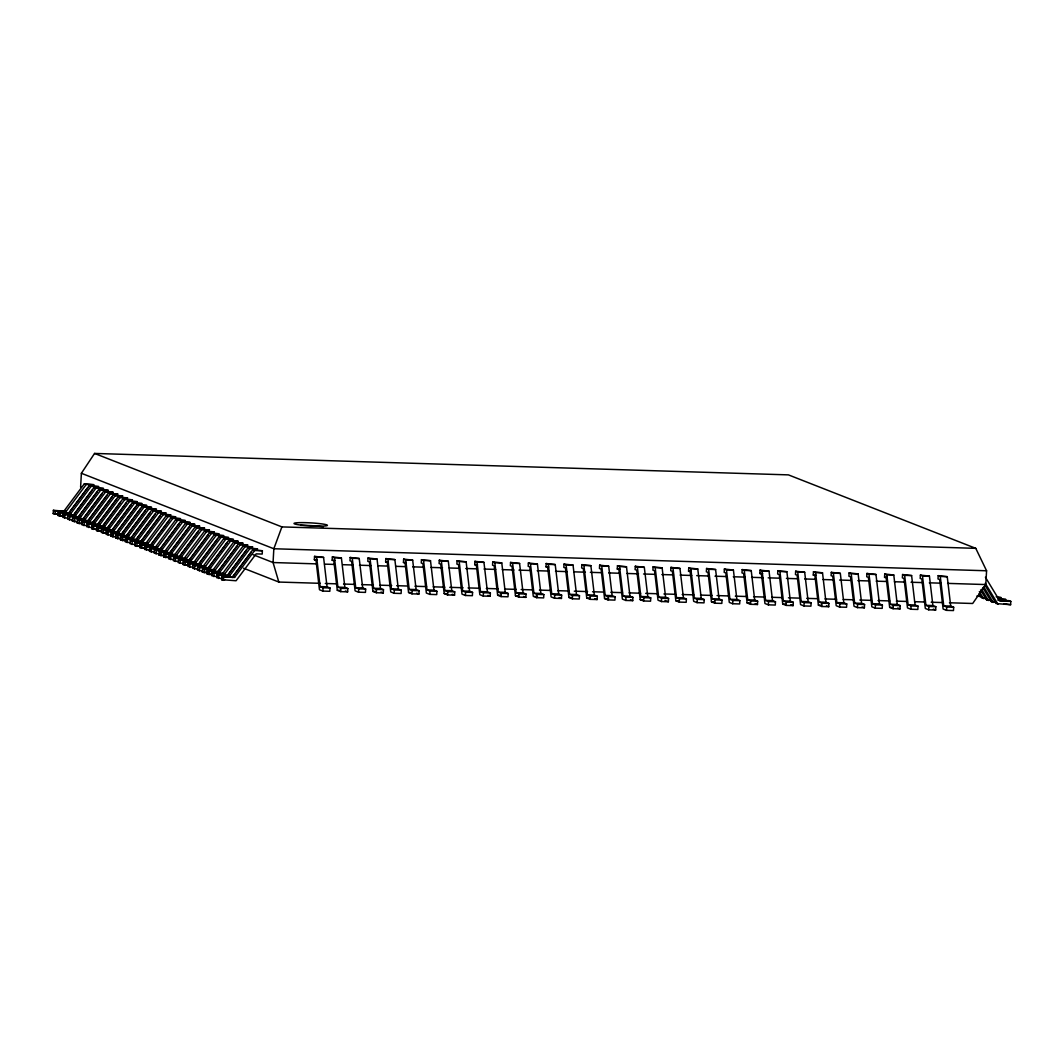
<?xml version="1.0" encoding="UTF-8"?>
<svg xmlns="http://www.w3.org/2000/svg" width="1064" height="1064" viewBox="0 0 1064 1064"><rect width="100%" height="100%" fill="white"/><g stroke="black" fill="none" stroke-linecap="round" stroke-linejoin="round"><path stroke-width="1.5" d="M59.81 514.484L53.2 513.606L53.386 510.294L66.207 511.358L86.264 484.479L94.004 484.719L84.389 483.734L64.319 510.627M55.075 514.338L55.261 511.026L53.386 510.294M63.042 516.319L58.015 515.481L58.201 512.183L71.009 513.247L91.078 486.368L98.806 486.607L89.203 485.623L69.133 512.516M59.89 516.226L60.076 512.914L58.201 512.183M73.948 514.404L94.004 487.512L103.62 488.482L95.893 488.243L75.823 515.136L63.002 514.058L62.816 517.37L67.857 518.208M64.704 518.115L64.877 514.803L63.002 514.058M78.763 516.293L98.819 489.4L108.435 490.371L100.694 490.132L80.638 517.024L67.817 515.947L67.631 519.259L72.658 520.096M69.506 519.99L69.692 516.692L67.817 515.947M77.473 521.985L72.445 521.147L72.631 517.836L85.439 518.913L105.509 492.02L113.236 492.26L103.634 491.289L83.564 518.181M74.32 521.879L74.507 518.567L72.631 517.836M82.287 523.874L77.26 523.036L77.446 519.724L90.254 520.801L110.324 493.909L118.051 494.148L108.448 493.177L88.379 520.057M80.611 487.073L81.383 473.281L94.563 453.437L788.424 474.877L975.768 548.346L986.581 570.769L985.809 584.562L972.682 603.488L949.447 602.769M79.135 523.767L79.321 520.456L77.446 519.724M93.193 521.945L113.25 495.066L122.865 496.037L115.125 495.797L95.068 522.69L82.247 521.613L82.061 524.924L87.102 525.749M83.936 525.656L84.123 522.344L82.247 521.613M98.008 523.834L118.064 496.941L127.68 497.925L119.939 497.686L99.883 524.565L87.062 523.501L86.876 526.813L91.903 527.638M88.751 527.544L88.937 524.233L87.062 523.501M96.718 529.526L91.69 528.688L91.876 525.39L104.684 526.454L124.754 499.575L132.481 499.814L122.879 498.83L102.809 525.722M93.566 529.433L93.752 526.121L91.876 525.39M101.532 531.415L96.505 530.577L96.691 527.265L109.499 528.342L129.569 501.45L137.296 501.689L127.693 500.718L107.624 527.611M98.38 531.322L98.566 528.01L96.691 527.265M112.438 529.5L132.495 502.607L142.111 503.578L134.37 503.339L114.314 530.231L101.492 529.154L101.306 532.466L106.347 533.303M103.181 533.197L103.368 529.899L101.492 529.154M117.253 531.388L137.309 504.496L146.925 505.467L139.185 505.227L119.128 532.12L106.307 531.042L106.121 534.354L111.148 535.192M107.996 535.086L108.182 531.787L106.307 531.042M115.963 537.081L110.935 536.243L111.121 532.931L123.929 534.008L143.999 507.116L151.726 507.355L142.124 506.384L122.054 533.264M112.811 536.974L112.997 533.663L111.121 532.931M120.777 538.956L115.75 538.131L115.923 534.82L128.744 535.897L148.814 509.004L156.541 509.244L146.938 508.273L126.869 535.152M117.625 538.863L117.811 535.551L115.923 534.82M125.592 540.845L120.551 540.02L120.737 536.708L133.559 537.786L153.615 510.893L161.356 511.132L151.74 510.148L131.683 537.041M122.427 540.751L122.613 537.44L120.737 536.708M136.485 538.929L156.554 512.037L166.17 513.021L158.43 512.782L138.373 539.661L125.552 538.597L125.366 541.895L130.393 542.733M127.241 542.64L127.427 539.328L125.552 538.597M141.299 540.818L161.369 513.925L170.972 514.896L163.244 514.657L143.175 541.549L130.367 540.472L130.18 543.784L135.208 544.622M132.056 544.529L132.242 541.217L130.367 540.472M140.022 546.51L134.982 545.672L135.168 542.361L147.989 543.438L168.059 516.545L175.786 516.785L166.17 515.814L145.622 543.638M136.87 546.404L137.043 543.106L135.168 542.361M144.824 548.399L139.796 547.561L139.983 544.249L152.804 545.327L172.86 518.434L180.601 518.673L170.985 517.702L150.928 544.595M141.672 548.293L141.858 544.994L139.983 544.249M155.251 547.401L175.799 519.591L185.415 520.562L177.675 520.323L157.605 547.215L144.797 546.138L144.611 549.45L151.221 550.327M146.486 550.181L146.672 546.869L144.797 546.138M160.544 548.359L180.614 521.48L190.217 522.451L182.489 522.211L162.42 549.104L149.612 548.027L149.425 551.338L154.453 552.163M151.301 552.07L151.487 548.758L149.612 548.027M164.867 551.179L185.415 523.355L195.031 524.339L187.291 524.1L167.234 550.992L154.413 549.915L154.227 553.227L160.837 554.105M156.115 553.958L156.288 550.647L154.413 549.915M164.069 555.94L159.041 555.102L159.228 551.804L172.049 552.868L192.105 525.988L199.846 526.228L190.23 525.244L170.174 552.136M160.917 555.847L161.103 552.535L159.228 551.804M170.466 557.882L163.856 556.991L164.042 553.679L176.85 554.756L196.92 527.864L204.647 528.103L195.045 527.132L174.496 554.956M165.731 557.736L165.918 554.424L164.042 553.679M179.789 555.913L199.859 529.021L209.462 529.992L201.734 529.752L181.665 556.645L168.857 555.568L168.671 558.879L173.698 559.717M170.546 559.611L170.732 556.312L168.857 555.568M184.604 557.802L204.66 530.909L214.276 531.88L206.536 531.641L186.479 558.534L173.658 557.456L173.472 560.768L178.513 561.606M175.347 561.499L175.533 558.201L173.658 557.456M189.419 559.677L209.475 532.798L219.091 533.769L211.35 533.529L191.294 560.422L178.473 559.345L178.287 562.657L183.314 563.494M180.162 563.388L180.348 560.076L178.473 559.345M188.129 565.37L183.101 564.545L183.287 561.233L196.095 562.311L216.165 535.418L223.892 535.658L214.29 534.687L193.741 562.497M184.976 565.277L185.163 561.965L183.287 561.233M199.035 563.455L219.104 536.562L228.707 537.546L220.98 537.307L200.91 564.199L188.089 563.122L187.916 566.434L192.943 567.258M189.791 567.165L189.977 563.854L188.089 563.122M203.849 565.343L223.906 538.451L233.521 539.435L225.781 539.195L205.724 566.075L192.903 565.011L192.717 568.309L197.758 569.147M194.592 569.054L194.779 565.742L192.903 565.011M208.664 567.232L228.72 540.339L238.336 541.31L230.595 541.071L210.539 567.963L197.718 566.899L197.532 570.198L202.559 571.036M199.407 570.942L199.593 567.631L197.718 566.899M207.374 572.924L202.346 572.086L202.532 568.774L215.34 569.852L235.41 542.959L243.137 543.199L233.535 542.228L212.986 570.051M204.222 572.831L204.408 569.519L202.532 568.774M212.188 574.813L207.161 573.975L207.334 570.663L220.155 571.74L240.225 544.848L247.952 545.087L238.336 544.116L218.28 571.009M209.036 574.706L209.222 571.408L207.334 570.663M223.094 572.884L243.151 546.005L252.767 546.976L245.026 546.736L224.97 573.629L212.148 572.552L211.962 575.863L216.99 576.701M213.837 576.595L214.024 573.283L212.148 572.552M227.895 574.773L247.965 547.894L257.581 548.864L249.84 548.625L229.784 575.518L216.963 574.44L216.777 577.752L221.804 578.577M218.652 578.484L218.838 575.172L216.963 574.44M221.591 579.641L221.778 576.329L234.585 577.406L254.655 550.514L262.382 550.753L262.196 554.065L256.145 553.865L236.075 580.758L221.591 579.641L224.743 579.734M223.467 580.372L223.653 577.06L221.778 576.329M314.359 559.677L314.545 556.366L323.589 557.403L327.047 586.823L330.013 587.98L329.827 591.291L322.871 591.079L319.466 589.749L315.995 560.316L314.359 559.677L317.139 559.757M322.871 591.079L323.057 587.767L320.104 586.61L316.633 557.19L314.545 556.366M332.181 560.223L332.367 556.924L341.398 557.948L344.869 587.381L347.822 588.538L347.635 591.85L340.693 591.624L337.288 590.294L333.817 560.874L332.181 560.223L334.961 560.316M340.693 591.624L340.879 588.326L337.926 587.155L334.455 557.736L332.367 556.924M350.189 557.47L350.003 560.781L351.639 561.42L355.097 590.839L358.515 592.183L365.457 592.395L365.644 589.084L362.691 587.927L355.735 587.714L352.277 558.294L350.189 557.47L359.22 558.507L362.691 587.927M358.515 592.183L358.701 588.871L355.735 587.714M367.998 558.015L367.825 561.327L369.461 561.965L372.919 591.398L376.324 592.728L383.279 592.941L383.466 589.629L380.513 588.472L373.557 588.259L370.086 558.839L367.998 558.015L377.042 559.052L380.513 588.472M376.324 592.728L376.51 589.416L373.557 588.259M385.634 561.885L385.82 558.573L394.864 559.598L398.322 589.03L401.288 590.188L401.101 593.499L394.146 593.286L390.741 591.943L387.269 562.524L385.634 561.885L388.413 561.965M394.146 593.286L394.332 589.975L391.379 588.818L387.908 559.385L385.82 558.573M403.456 562.43L403.642 559.119L412.672 560.156L416.144 589.576L419.096 590.733L418.91 594.044L411.968 593.832L408.563 592.502L405.091 563.069L403.456 562.43L406.235 562.51M411.968 593.832L412.154 590.52L409.201 589.363L405.73 559.943L403.642 559.119M421.464 559.677L421.278 562.976L422.913 563.627L426.371 593.047L429.789 594.377L436.732 594.603L436.918 591.291L433.966 590.134L427.01 589.908L423.552 560.489L421.464 559.677L430.494 560.701L433.966 590.134M429.789 594.377L429.976 591.079L427.01 589.908M439.272 560.223L439.099 563.534L440.735 564.173L444.193 593.592L447.598 594.936L454.554 595.148L454.74 591.837L451.788 590.68L444.832 590.467L441.361 561.047L439.272 560.223L448.316 561.26L451.788 590.68M447.598 594.936L447.784 591.624L444.832 590.467M457.094 560.768L456.908 564.08L458.544 564.718L462.015 594.151L465.42 595.481L472.376 595.694L472.562 592.382L469.596 591.225L462.654 591.012L459.183 561.593L457.094 560.768L466.138 561.805L469.596 591.225M465.42 595.481L465.606 592.169L462.654 591.012M474.73 564.638L474.916 561.327L483.947 562.351L487.418 591.784L490.371 592.941L490.185 596.252L483.242 596.039L479.837 594.696L476.366 565.277L474.73 564.638L477.51 564.718M483.242 596.039L483.428 592.728L480.476 591.571L477.005 562.138L474.916 561.327M492.738 561.872L492.552 565.183L494.188 565.822L497.646 595.255L501.064 596.585L508.007 596.798L508.193 593.486L505.24 592.329L498.284 592.116L494.827 562.696L492.738 561.872L501.769 562.909L505.24 592.329M501.064 596.585L501.25 593.273L498.284 592.116M510.547 562.43L510.374 565.729L512.01 566.381L515.468 595.8L518.873 597.13L525.829 597.356L526.015 594.044L523.062 592.887L516.107 592.661L512.635 563.242L510.547 562.43L519.591 563.455L523.062 592.887M518.873 597.13L519.059 593.832L516.107 592.661M528.369 562.976L528.183 566.287L529.819 566.926L533.29 596.345L536.695 597.689L543.651 597.902L543.837 594.59L540.871 593.433L533.928 593.22L530.457 563.8L528.369 562.976L537.413 564.013L540.871 593.433M536.695 597.689L536.881 594.377L533.928 593.22M546.005 566.833L546.191 563.521L555.222 564.558L558.693 593.978L561.646 595.135L561.46 598.447L554.517 598.234L551.112 596.904L547.641 567.471L546.005 566.833L548.785 566.926M554.517 598.234L554.703 594.922L551.751 593.765L548.279 564.346L546.191 563.521M564.013 564.08L563.827 567.391L565.463 568.03L568.921 597.449L572.339 598.793L579.282 599.005L579.468 595.694L576.515 594.537L569.559 594.324L566.101 564.891L564.013 564.08L573.044 565.104L576.515 594.537M572.339 598.793L572.525 595.481L569.559 594.324M581.822 564.625L581.649 567.937L583.285 568.575L586.743 598.008L590.148 599.338L597.104 599.551L597.29 596.239L594.337 595.082L587.381 594.869L583.91 565.449L581.822 564.625L590.866 565.662L594.337 595.082M590.148 599.338L590.334 596.026L587.381 594.869M599.644 565.183L599.458 568.482L601.094 569.134L604.565 598.553L607.97 599.883L614.926 600.109L615.112 596.798L612.146 595.641L605.203 595.414L601.732 565.995L599.644 565.183L608.688 566.208L612.146 595.641M607.97 599.883L608.156 596.585L605.203 595.414M617.28 569.041L617.466 565.729L626.497 566.766L629.968 596.186L632.92 597.343L632.734 600.655L625.792 600.442L622.387 599.099L618.916 569.679L617.28 569.041L620.059 569.12M625.792 600.442L625.978 597.13L623.025 595.973L619.554 566.553L617.466 565.729M635.288 566.274L635.102 569.586L636.738 570.224L640.196 599.657L643.614 600.987L650.556 601.2L650.742 597.888L647.79 596.731L640.834 596.518L637.376 567.099L635.288 566.274L644.318 567.312L647.79 596.731M643.614 600.987L643.8 597.675L640.834 596.518M653.097 566.833L652.924 570.144L654.559 570.783L658.018 600.202L661.422 601.546L668.378 601.759L668.564 598.447L665.612 597.29L658.656 597.077L655.185 567.644L653.097 566.833L662.141 567.857L665.612 597.29M661.422 601.546L661.609 598.234L658.656 597.077M670.918 567.378L670.732 570.69L672.368 571.328L675.84 600.761L679.244 602.091L686.2 602.304L686.386 598.992L683.421 597.835L676.478 597.622L673.007 568.203L670.918 567.378L679.963 568.415L683.421 597.835M679.244 602.091L679.431 598.779L676.478 597.622M688.554 571.235L688.741 567.937L697.771 568.961L701.243 598.394L704.195 599.551L704.009 602.862L697.066 602.636L693.661 601.306L690.19 571.887L688.554 571.235L691.334 571.328M697.066 602.636L697.253 599.338L694.3 598.168L690.829 568.748L688.741 567.937M706.562 568.482L706.376 571.794L708.012 572.432L711.47 601.852L714.888 603.195L721.831 603.408L722.017 600.096L719.064 598.939L712.109 598.726L708.651 569.307L706.562 568.482L715.593 569.519L719.064 598.939M714.888 603.195L715.075 599.883L712.109 598.726M724.371 569.027L724.198 572.339L725.834 572.977L729.292 602.41L732.697 603.74L739.653 603.953L739.839 600.641L736.886 599.484L729.931 599.271L726.459 569.852L724.371 569.027L733.415 570.065L736.886 599.484M732.697 603.74L732.883 600.428L729.931 599.271M742.193 569.586L742.007 572.898L743.643 573.536L747.114 602.956L750.519 604.299L757.475 604.512L757.661 601.2L754.695 600.043L747.753 599.83L744.281 570.397L742.193 569.586L751.237 570.61L754.695 600.043M750.519 604.299L750.705 600.987L747.753 599.83M759.829 573.443L760.015 570.131L769.046 571.168L772.517 600.588L775.47 601.745L775.284 605.057L768.341 604.844L764.936 603.514L761.465 574.081L759.829 573.443L762.609 573.523M768.341 604.844L768.527 601.532L765.575 600.375L762.103 570.956L760.015 570.131M777.837 570.69L777.651 573.988L779.287 574.64L782.745 604.059L786.163 605.389L793.106 605.616L793.292 602.304L790.339 601.147L783.383 600.921L779.925 571.501L777.837 570.69L786.868 571.714L790.339 601.147M786.163 605.389L786.349 602.091L783.383 600.921M795.646 571.235L795.473 574.547L797.109 575.185L800.567 604.605L803.972 605.948L810.928 606.161L811.114 602.849L808.161 601.692L801.205 601.479L797.734 572.06L795.646 571.235L804.69 572.272L808.161 601.692M803.972 605.948L804.158 602.636L801.205 601.479M813.282 575.092L813.468 571.78L822.512 572.818L825.97 602.237L828.936 603.394L828.75 606.706L821.794 606.493L818.389 605.163L814.918 575.73L813.282 575.092L816.061 575.185M821.794 606.493L821.98 603.182L819.027 602.024L815.556 572.605L813.468 571.78M831.29 572.339L831.104 575.651L832.74 576.289L836.211 605.709L839.616 607.052L846.558 607.265L846.745 603.953L843.792 602.796L836.849 602.583L833.378 573.15L831.29 572.339L840.321 573.363L843.792 602.796M839.616 607.052L839.802 603.74L836.849 602.583M849.112 572.884L848.926 576.196L850.562 576.834L854.033 606.267L857.438 607.597L864.38 607.81L864.567 604.498L861.614 603.341L854.658 603.128L851.2 573.709L849.112 572.884L858.143 573.922L861.614 603.341M857.438 607.597L857.624 604.286L854.658 603.128M866.921 573.443L866.748 576.741L868.384 577.393L871.842 606.812L875.246 608.143L882.202 608.369L882.389 605.057L879.436 603.9L872.48 603.674L869.009 574.254L866.921 573.443L875.965 574.467L879.436 603.9M875.246 608.143L875.433 604.844L872.48 603.674M884.556 577.3L884.743 573.988L893.787 575.026L897.245 604.445L900.211 605.602L900.024 608.914L893.068 608.701L889.664 607.358L886.192 577.938L884.556 577.3L887.336 577.38M893.068 608.701L893.255 605.389L890.302 604.232L886.831 574.813L884.743 573.988M902.565 574.533L902.378 577.845L904.014 578.484L907.486 607.916L910.89 609.246L917.833 609.459L918.019 606.148L915.067 604.99L908.124 604.778L904.653 575.358L902.565 574.533L911.609 575.571L915.067 604.99M910.89 609.246L911.077 605.935L908.124 604.778M920.387 575.092L920.2 578.404L921.836 579.042L925.308 608.462L928.712 609.805L935.655 610.018L935.841 606.706L932.889 605.549L925.933 605.336L922.475 575.903L920.387 575.092L929.417 576.116L932.889 605.549M928.712 609.805L928.899 606.493L925.933 605.336M938.195 575.637L938.022 578.949L939.658 579.587L943.116 609.02L946.521 610.35L953.477 610.563L953.663 607.251L950.711 606.094L943.755 605.882L940.283 576.462L938.195 575.637L947.239 576.675L950.711 606.094M946.521 610.35L946.707 607.039L943.755 605.882M985.078 585.346L996.117 603.567L1010.614 604.698L1010.8 601.386L1008.925 600.655L997.979 600.309M975.768 548.346L281.907 526.906L273.834 548.745L273.062 562.537L278.821 582.048L320.317 583.325M68.641 513.447L87.753 487.831M74.414 514.058L92.568 489.719M79.228 515.934L97.383 491.608M83.085 519.099L102.184 493.497M87.886 520.988L106.999 495.385M92.701 522.876L111.813 497.274M98.473 523.488L116.628 499.162M102.33 526.653L120.471 502.328M107.132 528.542L126.244 502.926M111.946 530.431L131.058 504.815M117.718 531.029L135.86 506.703M121.575 534.194L140.674 508.592M126.377 536.083L145.489 510.481M131.191 537.972L150.303 512.369M136.963 538.583L155.105 514.245M141.765 540.472L159.919 516.133M150.436 545.526L169.548 519.91M161.01 548.013L179.164 523.688M169.681 553.067L188.793 527.451M180.255 555.554L198.409 531.229M188.927 560.608L208.039 535.006M198.542 564.386L217.655 538.783M208.172 568.163L227.27 542.547M217.788 571.94L236.9 546.324M227.417 575.704L246.516 550.101M232.71 576.661L252.78 549.769L262.382 550.753M232.218 577.592L251.33 551.99M55.261 511.026L66.207 511.358M60.076 512.914L71.009 513.247M53.2 513.606L59.504 513.792M64.877 514.803L75.823 515.136M58.015 515.481L62.736 515.628M69.692 516.692L80.638 517.024M74.507 518.567L85.439 518.913M79.321 520.456L90.254 520.801M72.445 521.147L75.597 521.24M84.123 522.344L95.068 522.69M77.26 523.036L81.981 523.182M88.937 524.233L99.883 524.565M93.752 526.121L104.684 526.454M98.566 528.01L109.499 528.342M91.69 528.688L94.842 528.795M103.368 529.899L114.314 530.231M96.505 530.577L101.226 530.723M108.182 531.787L119.128 532.12M102.889 532.519L107.624 532.665M112.997 533.663L123.929 534.008M117.811 535.551L128.744 535.897M110.935 536.243L114.087 536.336M122.613 537.44L133.559 537.786M115.75 538.131L120.471 538.278M127.427 539.328L138.373 539.661M120.551 540.02L126.869 540.206M132.242 541.217L143.175 541.549M137.043 543.106L147.989 543.438M986.581 570.769L273.834 548.745L81.383 473.281M141.858 544.994L152.804 545.327M134.982 545.672L138.147 545.766M146.672 546.869L157.605 547.215M139.796 547.561L144.531 547.707M151.487 548.758L162.42 549.104M156.288 550.647L167.234 550.992M161.103 552.535L172.049 552.868M316.633 557.19L323.589 557.403M334.455 557.736L341.398 557.948M352.277 558.294L359.22 558.507M370.086 558.839L377.042 559.052M387.908 559.385L394.864 559.598M405.73 559.943L412.672 560.156M423.552 560.489L430.494 560.701M441.361 561.047L448.316 561.26M459.183 561.593L466.138 561.805M477.005 562.138L483.947 562.351M494.827 562.696L501.769 562.909M512.635 563.242L519.591 563.455M530.457 563.8L537.413 564.013M548.279 564.346L555.222 564.558M566.101 564.891L573.044 565.104M583.91 565.449L590.866 565.662M601.732 565.995L608.688 566.208M619.554 566.553L626.497 566.766M637.376 567.099L644.318 567.312M655.185 567.644L662.141 567.857M673.007 568.203L679.963 568.415M690.829 568.748L697.771 568.961M708.651 569.307L715.593 569.519M726.459 569.852L733.415 570.065M744.281 570.397L751.237 570.61M762.103 570.956L769.046 571.168M779.925 571.501L786.868 571.714M797.734 572.06L804.69 572.272M815.556 572.605L822.512 572.818M833.378 573.15L840.321 573.363M851.2 573.709L858.143 573.922M869.009 574.254L875.965 574.467M886.831 574.813L893.787 575.026M904.653 575.358L911.609 575.571M922.475 575.903L929.417 576.116M940.283 576.462L947.239 576.675M165.918 554.424L176.85 554.756M159.041 555.102L163.776 555.248M170.732 556.312L181.665 556.645M163.856 556.991L170.16 557.19M175.533 558.201L186.479 558.534M316.261 563.867L273.062 562.537L253.046 554.69M324.56 564.133L334.535 564.439M342.834 564.691L352.809 564.997M359.459 565.21L371.083 565.569M377.733 565.769L387.695 566.075M396.007 566.341L405.969 566.647M412.619 566.846L424.243 567.205M430.893 567.418L442.531 567.777M449.168 567.977L459.143 568.282M465.779 568.495L477.417 568.854M484.053 569.054L495.691 569.413M502.341 569.626L513.965 569.985M518.953 570.131L530.577 570.49M537.227 570.703L548.851 571.062M555.501 571.262L567.125 571.621M573.775 571.834L585.399 572.193M590.387 572.339L602.024 572.698M608.661 572.911L620.299 573.27M626.935 573.469L638.573 573.828M643.56 573.988L655.185 574.347M661.835 574.547L673.459 574.906M680.109 575.119L691.733 575.478M696.721 575.624L708.345 575.983M714.995 576.196L726.632 576.555M733.269 576.755L744.906 577.114M751.543 577.326L763.181 577.686M768.168 577.832L779.792 578.191M786.442 578.404L798.067 578.763M804.716 578.962L816.341 579.321M822.991 579.534L832.952 579.84M839.602 580.04L851.227 580.399M857.877 580.612L869.514 580.971M876.151 581.17L886.126 581.476M894.425 581.742L904.4 582.048M911.05 582.247L922.674 582.607M929.324 582.819L940.948 583.178M947.598 583.378L985.809 584.562M180.348 560.076L191.294 560.422M185.163 561.965L196.095 562.311M189.977 563.854L200.91 564.199M183.101 564.545L189.405 564.731M194.779 565.742L205.724 566.075M199.593 567.631L210.539 567.963M204.408 569.519L215.34 569.852M209.222 571.408L220.155 571.74M202.346 572.086L208.65 572.286M996.17 596.784L1001.184 597.609L998.059 597.516M981.912 596.851L976.885 596.026M214.024 573.283L224.97 573.629M207.161 573.975L211.882 574.121M997.859 598.567L1005.985 599.498L998.178 599.258M218.838 575.172L229.784 575.518M979.146 593.699L981.686 597.915L986.714 598.739M980.556 589.988L986.501 599.79L991.236 599.936M223.653 577.06L234.585 577.406M986.501 599.79L991.528 600.628M1010.8 601.386L999.854 601.054L985.41 577.22M982.817 587.661L991.316 601.679L996.037 601.825M991.316 601.679L996.343 602.517M1004.004 603.807L1010.614 604.698M325.305 583.484L336.916 583.843M343.566 584.043L355.177 584.402M361.813 584.615L373.437 584.974M380.074 585.173L391.698 585.533M396.673 585.692L408.297 586.051M414.933 586.251L426.558 586.61M433.194 586.823L444.819 587.182M449.793 587.328L463.079 587.74M468.054 587.9L479.678 588.259M486.315 588.459L497.939 588.818M504.575 589.017L516.2 589.376M521.174 589.536L532.798 589.895M539.435 590.094L551.059 590.453M557.696 590.666L569.32 591.025M574.294 591.172L587.581 591.584M592.555 591.744L604.179 592.103M610.816 592.302L622.44 592.661M629.077 592.874L640.688 593.233M645.675 593.38L657.299 593.739M663.936 593.951L675.547 594.311M682.197 594.51L693.808 594.869M700.458 595.082L712.069 595.441M717.056 595.587L728.667 595.946M735.317 596.159L746.928 596.518M753.578 596.718L765.189 597.077M771.826 597.276L781.787 597.596M788.437 597.795L800.048 598.154M806.685 598.354L818.309 598.713M824.946 598.926L836.57 599.285M843.207 599.484L853.168 599.79M859.805 600.003L871.429 600.362M878.066 600.562L889.69 600.921M896.327 601.133L906.289 601.439M914.588 601.692L924.549 601.998M931.186 602.211L942.81 602.57M320.104 586.61L327.047 586.823M337.926 587.155L344.869 587.381M391.379 588.818L398.322 589.03M409.201 589.363L416.144 589.576M480.476 591.571L487.418 591.784M551.751 593.765L558.693 593.978M623.025 595.973L629.968 596.186M694.3 598.168L701.243 598.394M765.575 600.375L772.517 600.588M819.027 602.024L825.97 602.237M890.302 604.232L897.245 604.445M323.057 587.767L330.013 587.98M340.879 588.326L347.822 588.538M358.701 588.871L365.644 589.084M376.51 589.416L383.466 589.629M394.332 589.975L401.288 590.188M412.154 590.52L419.096 590.733M429.976 591.079L436.918 591.291M447.784 591.624L454.74 591.837M465.606 592.169L472.562 592.382M483.428 592.728L490.371 592.941M501.25 593.273L508.193 593.486M519.059 593.832L526.015 594.044M536.881 594.377L543.837 594.59M554.703 594.922L561.646 595.135M572.525 595.481L579.468 595.694M590.334 596.026L597.29 596.239M608.156 596.585L615.112 596.798M625.978 597.13L632.92 597.343M643.8 597.675L650.742 597.888M661.609 598.234L668.564 598.447M679.431 598.779L686.386 598.992M697.253 599.338L704.195 599.551M715.075 599.883L722.017 600.096M732.883 600.428L739.839 600.641M750.705 600.987L757.661 601.2M768.527 601.532L775.47 601.745M786.349 602.091L793.292 602.304M804.158 602.636L811.114 602.849M821.98 603.182L828.936 603.394M839.802 603.74L846.745 603.953M857.624 604.286L864.567 604.498M875.433 604.844L882.389 605.057M893.255 605.389L900.211 605.602M911.077 605.935L918.019 606.148M928.899 606.493L935.841 606.706M946.707 607.039L953.663 607.251M337.288 590.294L340.068 590.374M372.919 591.398L375.698 591.478M408.563 592.502L411.342 592.582M444.193 593.592L446.973 593.685M497.646 595.255L500.426 595.335M515.468 595.8L518.248 595.88M534.673 596.399L537.453 596.478M568.921 597.449L571.701 597.542M586.743 598.008L589.523 598.088M604.565 598.553L608.728 598.686M640.196 599.657L642.975 599.737M675.84 600.761L678.619 600.841M711.47 601.852L714.25 601.945M747.114 602.956L749.894 603.049M782.745 604.059L785.525 604.139M818.389 605.163L821.169 605.243M889.664 607.358L892.443 607.451M933.381 609.127L935.655 610.018M897.75 608.023L900.024 608.914M862.106 606.919L864.38 607.81M826.475 605.815L828.75 606.706M790.831 604.724L793.106 605.616M755.201 603.621L757.475 604.512M664.973 600.415L668.378 601.759M630.473 599.764L632.734 600.655M594.829 598.66L597.104 599.551M559.198 597.556L561.46 598.447M523.554 596.465L525.829 597.356M487.924 595.361L490.185 596.252M94.563 453.437L281.907 526.906M452.28 594.257L454.554 595.148M416.649 593.153L418.91 594.044M381.005 592.049L383.279 592.941M84.389 483.734L86.264 484.479M89.203 485.623L91.078 486.368M94.004 487.512L95.893 488.243M98.819 489.4L100.694 490.132M103.634 491.289L105.509 492.02M108.448 493.177L110.324 493.909M113.25 495.066L115.125 495.797M118.064 496.941L119.939 497.686M122.879 498.83L124.754 499.575M127.693 500.718L129.569 501.45M132.495 502.607L134.37 503.339M137.309 504.496L139.185 505.227M142.124 506.384L143.999 507.116M146.938 508.273L148.814 509.004M151.74 510.148L153.615 510.893M156.554 512.037L158.43 512.782M161.369 513.925L163.244 514.657M166.17 515.814L168.059 516.545M170.985 517.702L172.86 518.434M175.799 519.591L177.675 520.323M180.614 521.48L182.489 522.211M185.415 523.355L187.291 524.1M190.23 525.244L192.105 525.988M195.045 527.132L196.92 527.864M199.859 529.021L201.734 529.752M204.66 530.909L206.536 531.641M209.475 532.798L211.35 533.529M214.29 534.687L216.165 535.418M219.104 536.562L220.98 537.307M223.906 538.451L225.781 539.195M228.72 540.339L230.595 541.071M233.535 542.228L235.41 542.959M238.336 544.116L240.225 544.848M243.151 546.005L245.026 546.736M247.965 547.894L249.84 548.625M252.78 549.769L254.655 550.514M345.374 590.959L347.635 591.85M243.496 568.203L278.821 582.048M985.251 583.285L998.005 604.312M983.841 586.996L993.191 602.423M981.58 589.323L988.376 600.535M979.319 591.637L983.562 598.646M300.78 525.337A16.825 1.529 3.2 0 1 323.296 526.84M301.112 525.124A16.825 1.529 3.2 0 0 327.393 525.443A16.825 1.529 3.2 0 0 303.453 522.624A16.825 1.529 3.2 0 0 301.112 525.124"/></g></svg>
